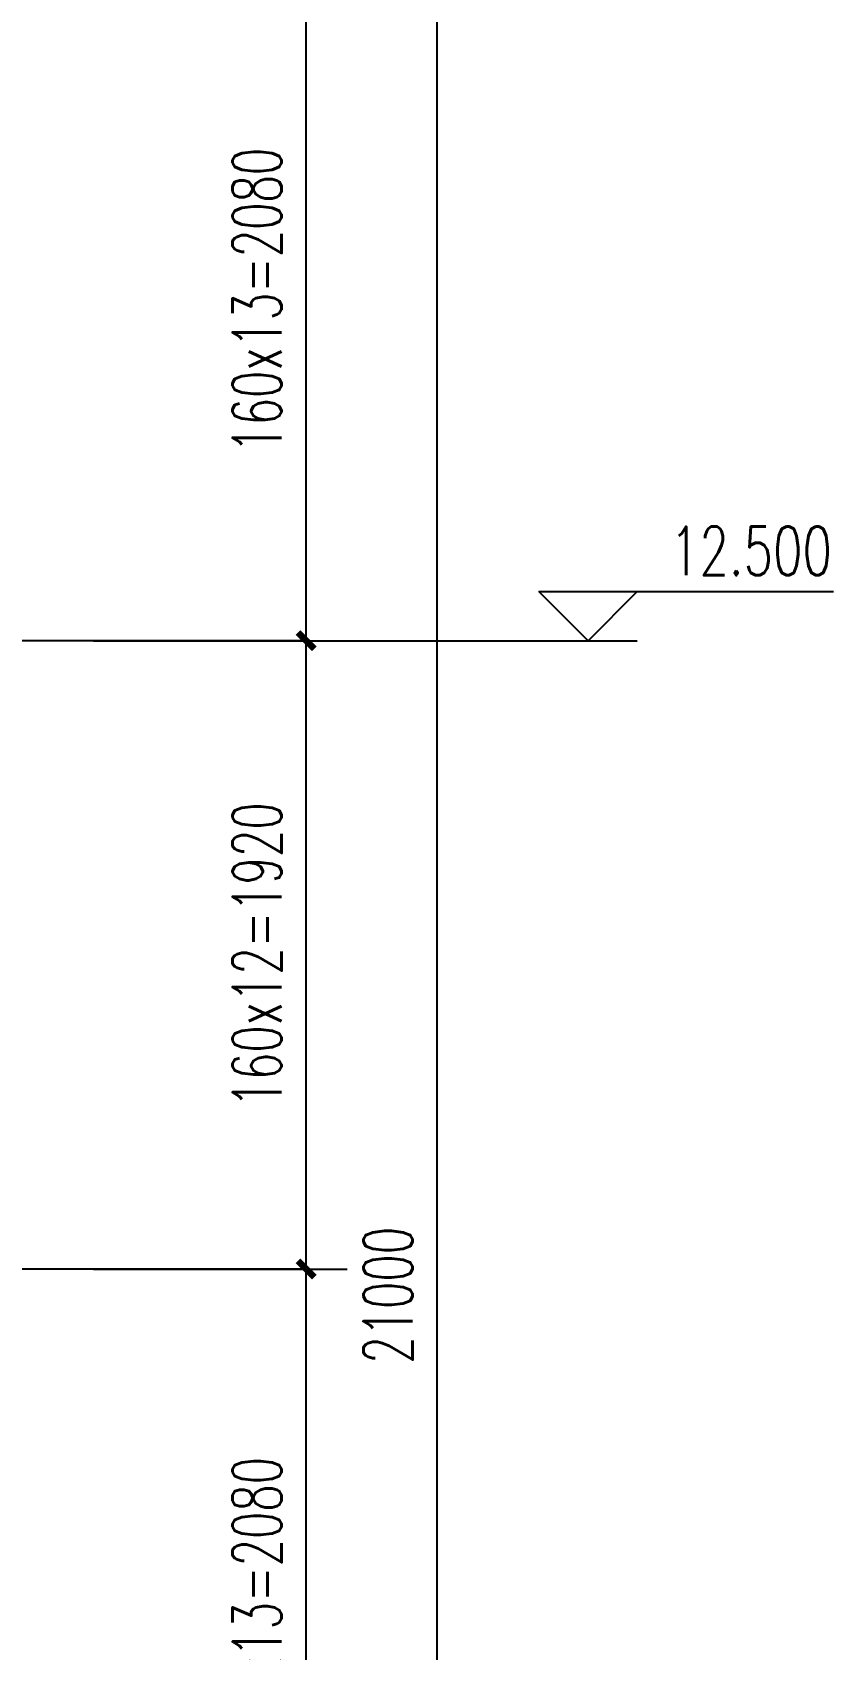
# Model space of a CAD drawing. Extents: x 307762 to 522490, y -326758 to -245675.
# Drawn here: x 403737 to 406184, y -260228 to -255287 of the extents above; entities that cross this region are included whole.
import ezdxf

# ---------------------------------------------------------------- set-up
doc = ezdxf.new("R2010")
doc.units = 0
doc.header["$LTSCALE"] = 1000
doc.header["$MEASUREMENT"] = 0
doc.linetypes.add('DOTE', pattern=[2.42, 2, -0.2, 0.02, -0.2])
doc.layers.get('0').update_dxf_attribs({"linetype": 'CONTINUOUS'})
doc.layers.get('Defpoints').update_dxf_attribs({"color": 6, "linetype": 'CONTINUOUS'})
for name, color, linetype in [('DIM_ELEV', 3, 'CONTINUOUS'), ('DOTE', 1, 'DOTE'), ('PUB_DIM', 3, 'CONTINUOUS'), ('PUB_TEXT', 7, 'CONTINUOUS')]:
    doc.layers.add(name, color=color, linetype=linetype)
doc.styles.add('_TCH_DIM', font='SIMPLEX', dxfattribs={"bigfont": 'GBCBIG'})
doc.styles.add('DIM_FONT', font='SIMPLEX.shx', dxfattribs={"width": 0.65})
doc.dimstyles.new('DIMN50', dxfattribs={"dimscale": 0.5, "dimtxt": 300, "dimasz": 100, "dimexe": 250, "dimexo": 300, "dimgap": 150, "dimtad": 1, "dimdec": 0, "dimzin": 0, "dimdsep": 46, "dimtxsty": 'DIM_FONT', "dimblk": 'ARCHTICK', "dimcen": 0.09, "dimclrt": 7, "dimazin": 2, "dimtfac": 1, "dimtdec": 0, "dimtix": 1, "dimtmove": 2, "dimatfit": 3, "dimfxl": 0, "dimtolj": 1, "dimtzin": 0, "dimarcsym": 0})

# ---------------------------------------------------------------- blocks, each defined once
blk = doc.blocks.new('_ArchTick')
at = {"color": 0, "linetype": 'ByBlock', "const_width": 0.4}
blk.add_lwpolyline([(-0.5, -0.5), (0.5, 0.5)], dxfattribs=at)
blk = doc.blocks.new('*D875')
at = {"layer": 'Defpoints', "color": 0}
for p in [(403773.3, -248645.7), (404973.3, -248645.7), (403773.3, -269645.7)]:
    blk.add_point(p, dxfattribs=at)
at = {"layer": 'PUB_DIM', "color": 0, "lineweight": -2}
for p, q in [((403923.3, -248645.7), (405098.3, -248645.7)), ((404973.3, -269645.7), (404973.3, -248645.7)), ((403923.3, -269645.7), (405098.3, -269645.7))]:
    blk.add_line(p, q, dxfattribs=at)
at = {"layer": 'PUB_DIM', "color": 0, "lineweight": -2, "xscale": 50, "yscale": 50, "zscale": 50}
for p, rotation in [((404973.3, -248645.7), 90), ((404973.3, -269645.7), 270)]:
    blk.add_blockref('_ArchTick', p, dxfattribs=dict(at, rotation=rotation))
at = {"layer": 'PUB_DIM', "color": 7, "insert": (404823.3, -259145.7), "char_height": 150, "attachment_point": 5, "rotation": 90, "style": 'DIM_FONT'}
blk.add_mtext('\\A1;21000', dxfattribs=at)
blk = doc.blocks.new('*D880')
at = {"layer": 'Defpoints', "color": 0}
for p in [(403773.3, -259065.7), (404573.3, -259065.7), (403773.3, -261145.7)]:
    blk.add_point(p, dxfattribs=at)
at = {"layer": 'PUB_DIM', "color": 0, "lineweight": -2}
for p, q in [((403923.3, -259065.7), (404698.3, -259065.7)), ((404573.3, -261145.7), (404573.3, -259065.7)), ((403923.3, -261145.7), (404698.3, -261145.7))]:
    blk.add_line(p, q, dxfattribs=at)
at = {"layer": 'PUB_DIM', "color": 0, "lineweight": -2, "xscale": 50, "yscale": 50, "zscale": 50}
for p, rotation in [((404573.3, -259065.7), 90), ((404573.3, -261145.7), 270)]:
    blk.add_blockref('_ArchTick', p, dxfattribs=dict(at, rotation=rotation))
at = {"layer": 'PUB_DIM', "color": 7, "insert": (404423.3, -260105.7), "char_height": 150, "attachment_point": 5, "rotation": 90, "style": 'DIM_FONT'}
blk.add_mtext('\\A1;160x13=2080', dxfattribs=at)
blk = doc.blocks.new('*D881')
at = {"layer": 'Defpoints', "color": 0}
for p in [(403773.3, -257145.7), (404573.3, -257145.7), (403773.3, -259065.7)]:
    blk.add_point(p, dxfattribs=at)
at = {"layer": 'PUB_DIM', "color": 0, "lineweight": -2}
for p, q in [((403923.3, -257145.7), (404698.3, -257145.7)), ((404573.3, -259065.7), (404573.3, -257145.7)), ((403923.3, -259065.7), (404698.3, -259065.7))]:
    blk.add_line(p, q, dxfattribs=at)
at = {"layer": 'PUB_DIM', "color": 0, "lineweight": -2, "xscale": 50, "yscale": 50, "zscale": 50}
for p, rotation in [((404573.3, -257145.7), 90), ((404573.3, -259065.7), 270)]:
    blk.add_blockref('_ArchTick', p, dxfattribs=dict(at, rotation=rotation))
at = {"layer": 'PUB_DIM', "color": 7, "insert": (404423.3, -258105.7), "char_height": 150, "attachment_point": 5, "rotation": 90, "style": 'DIM_FONT'}
blk.add_mtext('\\A1;160x12=1920', dxfattribs=at)
blk = doc.blocks.new('*D882')
at = {"layer": 'Defpoints', "color": 0}
for p in [(403773.3, -255065.7), (404573.3, -255065.7), (403773.3, -257145.7)]:
    blk.add_point(p, dxfattribs=at)
at = {"layer": 'PUB_DIM', "color": 0, "lineweight": -2}
for p, q in [((403923.3, -255065.7), (404698.3, -255065.7)), ((404573.3, -257145.7), (404573.3, -255065.7)), ((403923.3, -257145.7), (404698.3, -257145.7))]:
    blk.add_line(p, q, dxfattribs=at)
at = {"layer": 'PUB_DIM', "color": 0, "lineweight": -2, "xscale": 50, "yscale": 50, "zscale": 50}
for p, rotation in [((404573.3, -255065.7), 90), ((404573.3, -257145.7), 270)]:
    blk.add_blockref('_ArchTick', p, dxfattribs=dict(at, rotation=rotation))
at = {"layer": 'PUB_DIM', "color": 7, "insert": (404423.3, -256105.7), "char_height": 150, "attachment_point": 5, "rotation": 90, "style": 'DIM_FONT'}
blk.add_mtext('\\A1;160x13=2080', dxfattribs=at)

msp = doc.modelspace()

# ---------------------------------------------------------------- linework, layer by layer
at = {"layer": 'DIM_ELEV'}
for p, q in [((405434.4, -257145.7), (405284.4, -256995.7)), ((405284.4, -256995.7), (406184.4, -256995.7)), ((405434.4, -257145.7), (405584.4, -256995.7)), ((404573.3, -257145.7), (405584.4, -257145.7))]:
    msp.add_line(p, q, dxfattribs=at)
at = {"layer": 'DOTE', "ltscale": 0.5}
for p, q in [((404573.3, -257145.7), (393128.1, -257145.7)), ((404573.3, -259065.7), (393128.1, -259065.7))]:
    msp.add_line(p, q, dxfattribs=at)

# ---------------------------------------------------------------- texts
at = {"layer": 'PUB_TEXT', "style": '_TCH_DIM', "width": 0.705882}
msp.add_text('12.500', height=148.75, dxfattribs=at).set_placement((405684.4, -256945.7))

# ---------------------------------------------------------------- dimensions: what is measured, and where the dimension line sits
at = {"layer": 'PUB_DIM'}
dim = msp.add_aligned_dim(p1=(403773.3, -269645.7), p2=(403773.3, -248645.7), distance=-1200, dimstyle='DIMN50', dxfattribs=at)
dim.commit()
dim.dimension.update_dxf_attribs({"geometry": '*D875', "text_midpoint": (404823.3, -259145.7)})
for p1, p2, text, picture, middle in [((403773.3, -257145.7), (403773.3, -255065.7), '160x13=2080', '*D882', (404423.3, -256105.7)), ((403773.3, -259065.7), (403773.3, -257145.7), '160x12=1920', '*D881', (404423.3, -258105.7)), ((403773.3, -261145.7), (403773.3, -259065.7), '160x13=2080', '*D880', (404423.3, -260105.7))]:
    dim = msp.add_aligned_dim(p1=p1, p2=p2, distance=-800, text=text, dimstyle='DIMN50', dxfattribs=at)
    dim.commit()
    dim.dimension.update_dxf_attribs({"geometry": picture, "text_midpoint": middle})

doc.saveas('drawing.dxf')
